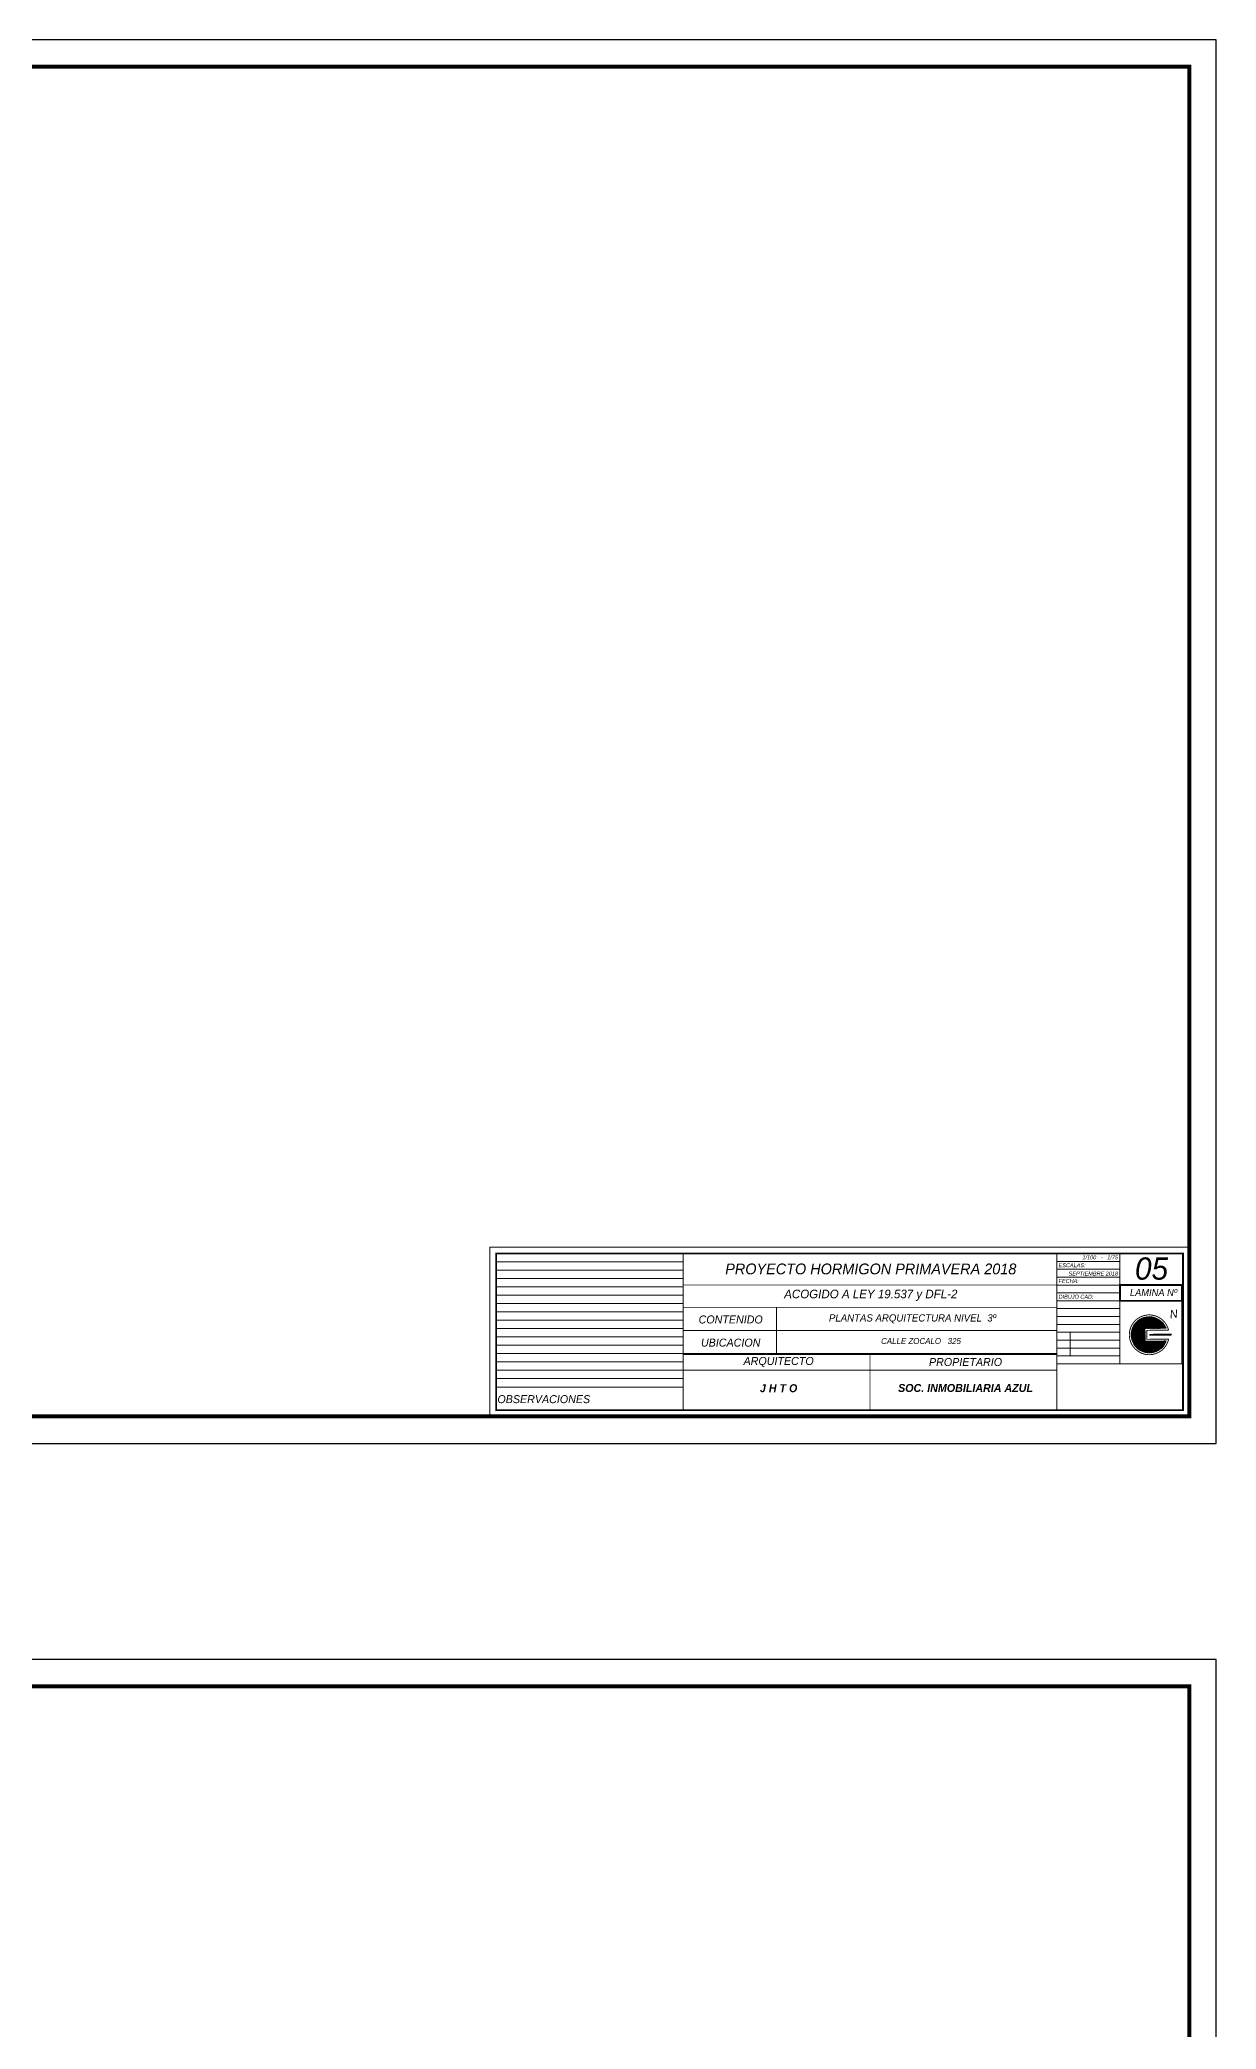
# Model space of a CAD drawing. Header units: millimetres. Extents: x 1217 to 2428, y 234 to 779.
# Drawn here: x 2384.9 to 2428.5, y 370.7 to 444.4 of the extents above; entities that cross this region are included whole.
import ezdxf

# ---------------------------------------------------------------- set-up
doc = ezdxf.new("R2010")
doc.units = ezdxf.units.MM
doc.layers.get('0').update_dxf_attribs({"lineweight": 5})
doc.layers.add('0.1', color=251, linetype='Continuous')
doc.styles.get("Standard").update_dxf_attribs({"font": 'arial.ttf'})

msp = doc.modelspace()

# ---------------------------------------------------------------- hatches: boundary and pattern name
h = msp.add_hatch()
h.set_pattern_fill('ANSI31', color=256, scale=0.003706, angle=702.803715, style=0)
h.set_pattern_definition([(45.600571, (2294.421321, 222.118993), (0.0084065229, -0.00823211136), [])])
h.paths.add_polyline_path([(2426.60075, 396.70593), (2425.82004, 396.69774), (2425.82497, 396.22716), (2426.60568, 396.23534, -5.50396518)])

# ---------------------------------------------------------------- linework, layer by layer
for p, q in [((2408.70012, 399.4772, 0), (2401.77238, 399.4772, 0)), ((2408.70012, 397.10348, 0), (2408.70012, 399.4772, 0)), ((2408.70012, 399.4772, 0), (2424.89237, 399.4772, 0)), ((2424.89237, 397.72461, 0), (2424.89237, 399.4772, 0)), ((2424.89237, 399.4772, 0), (2427.22915, 399.4772, 0)), ((2427.22915, 395.38783, 0), (2427.22915, 399.4772, 0)), ((2408.70012, 399.168, 0), (2401.77238, 399.168, 0)), ((2408.70012, 398.8588, 0), (2401.77238, 398.8588, 0)), ((2408.70012, 398.81914, 0), (2408.70012, 395.38783, 0)), ((2422.55559, 398.893, 0), (2424.89237, 398.893, 0)), ((2408.70012, 398.5496, 0), (2401.77238, 398.5496, 0)), ((2408.70012, 398.2404, 0), (2401.77238, 398.2404, 0)), ((2422.55559, 398.6009, 0), (2424.89237, 398.6009, 0)), ((2422.55559, 398.30881, 0), (2424.89237, 398.30881, 0)), ((2422.55559, 398.01671, 0), (2424.89237, 398.01671, 0)), ((2424.89237, 398.30881, 0), (2427.22915, 398.30881, 0)), ((2408.70012, 397.9312, 0), (2401.77238, 397.9312, 0)), ((2408.70012, 397.622, 0), (2401.77238, 397.622, 0)), ((2408.70012, 397.3128, 0), (2401.77238, 397.3128, 0)), ((2422.55559, 397.72461, 0), (2424.89237, 397.72461, 0)), ((2422.55559, 397.43251, 0), (2424.89237, 397.43251, 0)), ((2424.89237, 395.38783, 0), (2424.89237, 397.72461, 0)), ((2424.89237, 397.72461, 0), (2427.22915, 397.72461, 0)), ((2408.70012, 397.0036, 0), (2401.77238, 397.0036, 0)), ((2408.70012, 397.0036, 0), (2401.77238, 397.0036, 0)), ((2408.70012, 396.6944, 0), (2401.77238, 396.6944, 0)), ((2408.70012, 395.38783, 0), (2408.70012, 397.10348, 0)), ((2408.70012, 397.10348, 0), (2408.70012, 393.67218, 0)), ((2422.55559, 397.14042, 0), (2424.89237, 397.14042, 0)), ((2422.55559, 396.84832, 0), (2424.89237, 396.84832, 0)), ((2422.55559, 396.55622, 0), (2424.89237, 396.55622, 0)), ((2423.0467, 395.67993, 0), (2423.0467, 396.55622, 0)), ((2427.22915, 393.67218, 0), (2427.22915, 397.10348, 0)), ((2408.70012, 396.3852, 0), (2401.77238, 396.3852, 0)), ((2408.70012, 396.076, 0), (2401.77238, 396.076, 0)), ((2422.55559, 396.26413, 0), (2424.89237, 396.26413, 0)), ((2422.55559, 395.97203, 0), (2424.89237, 395.97203, 0)), ((2408.70012, 395.7668, 0), (2401.77238, 395.7668, 0)), ((2408.70012, 395.45761, 0), (2401.77238, 395.45761, 0)), ((2408.70012, 395.14841, 0), (2401.77238, 395.14841, 0)), ((2411.68277, 395.7668, 0), (2408.70012, 395.7668, 0)), ((2411.68277, 395.7668, 0), (2422.55559, 395.7668, 0)), ((2422.55559, 395.15113, 0), (2415.62785, 395.15113, 0)), ((2422.55559, 395.67993, 0), (2424.89237, 395.67993, 0)), ((2408.70012, 394.83921, 0), (2401.77238, 394.83921, 0)), ((2408.70012, 394.53001, 0), (2401.77238, 394.53001, 0)), ((2408.70012, 394.53001, 0), (2401.77238, 394.53001, 0)), ((2408.70012, 393.67218, 0), (2427.22915, 393.67218, 0)), ((2422.55559, 393.67218, 0), (2408.70012, 393.67218, 0))]:
    msp.add_line(p, q)
at = {"elevation": 0}
for points in [[(2401.54076, 393.44057), (2427.46076, 393.44057), (2427.46076, 399.70881), (2401.54076, 399.70881)], [(2422.55559, 398.6009), (2424.89237, 398.6009), (2424.89237, 399.1851), (2422.55559, 399.1851)], [(2422.55559, 398.01671), (2424.89237, 398.01671), (2424.89237, 398.6009), (2422.55559, 398.6009)]]:
    msp.add_lwpolyline(points, close=True, dxfattribs=at)
for points, const_width in [([(2401.77238, 393.67218), (2427.22915, 393.67218), (2427.22915, 399.4772), (2401.77238, 399.4772)], 0.06863), ([(2408.70012, 393.67218), (2401.77238, 393.67218), (2401.77238, 399.4772), (2408.70012, 399.4772)], 0.03431), ([(2401.77238, 394.53001), (2408.70012, 394.53001), (2408.70012, 399.4772), (2401.77238, 399.4772)], 0.03431), ([(2408.70012, 398.30881), (2422.55559, 398.30881), (2422.55559, 399.4772), (2408.70012, 399.4772)], 0.03431), ([(2422.55559, 398.893), (2424.89237, 398.893), (2424.89237, 399.4772), (2422.55559, 399.4772)], 0.03431), ([(2422.55559, 398.30881), (2424.89237, 398.30881), (2424.89237, 398.893), (2422.55559, 398.893)], 0.03431), ([(2424.89237, 397.72461), (2427.1858, 397.72461), (2427.1858, 398.30881), (2424.89237, 398.30881)], 0.06863), ([(2408.70012, 396.62463), (2412.16398, 396.62463), (2412.16398, 397.48246), (2408.70012, 397.48246)], 0.03431), ([(2408.70012, 395.7668), (2412.16398, 395.7668), (2412.16398, 397.48246), (2408.70012, 397.48246)], 0.03431), ([(2422.55559, 396.55622), (2424.89237, 396.55622), (2424.89237, 397.72461), (2422.55559, 397.72461)], 0.03431), ([(2424.89237, 395.38783), (2427.1858, 395.38783), (2427.1858, 397.72461), (2424.89237, 397.72461)], 0.03431), ([(2408.70012, 395.7668), (2412.16398, 395.7668), (2412.16398, 396.62463), (2408.70012, 396.62463)], 0.03431), ([(2408.70012, 393.67218), (2422.55559, 393.67218), (2422.55559, 395.15113), (2408.70012, 395.15113)], 0.03431), ([(2422.55559, 395.38783), (2427.22915, 395.38783), (2427.22915, 393.67218), (2422.55559, 393.67218)], 0.03431), ([(2422.55559, 393.67218), (2427.22915, 393.67218), (2427.22915, 395.38783), (2422.55559, 395.38783)], 0.03431), ([(2401.77238, 393.67218), (2408.70012, 393.67218), (2408.70012, 394.53001), (2401.77238, 394.53001)], 0.03431)]:
    msp.add_lwpolyline(points, close=True, dxfattribs=dict(at, const_width=const_width))
for points, const_width in [([(2424.89237, 397.72461), (2424.89237, 399.4772), (2422.55559, 399.4772), (2422.55559, 397.72461)], 0.03431), ([(2412.16398, 397.48246), (2422.55559, 397.48246)], 0.03431), ([(2412.16398, 396.62463), (2422.55559, 396.62463)], 0.03431), ([(2422.55559, 396.56086), (2422.55559, 395.39247)], 0.03431), ([(2425.97707, 396.46407), (2426.81182, 396.47282)], 0.06863), ([(2422.55559, 395.73533), (2408.70012, 395.73533)], 0.03431), ([(2415.62785, 395.15113), (2415.62785, 395.73533)], 0.03431), ([(2415.62785, 393.67218), (2415.62785, 395.15113)], 0.03431)]:
    msp.add_lwpolyline(points, dxfattribs=dict(at, const_width=const_width))
at = {"const_width": 0.03431, "elevation": 0}
msp.add_lwpolyline([(2426.69376, 396.63827), (2425.88938, 396.62984), (2425.89287, 396.2965), (2426.69725, 396.30493, -8.73557818)], format="xyb", close=True, dxfattribs=at)
at = {"elevation": 0}
msp.add_lwpolyline([(2426.60075, 396.70593), (2425.82004, 396.69774), (2425.82497, 396.22716), (2426.60568, 396.23534, -5.50396518)], format="xyb", close=True, dxfattribs=at)
at = {"layer": '0.1', "ltscale": 3, "elevation": 0}
for points in [[(2338.46076, 392.44057), (2428.46076, 392.44057), (2428.46076, 444.44057), (2338.46076, 444.44057)], [(2338.46076, 332.44057), (2428.46076, 332.44057), (2428.46076, 384.44057), (2338.46076, 384.44057)]]:
    msp.add_lwpolyline(points, close=True, dxfattribs=at)
at = {"layer": '0.1', "ltscale": 3, "const_width": 0.15, "elevation": 0}
for points in [[(2339.46076, 393.44057), (2427.46076, 393.44057), (2427.46076, 443.44057), (2339.46076, 443.44057)], [(2339.46076, 333.44057), (2427.46076, 333.44057), (2427.46076, 383.44057), (2339.46076, 383.44057)]]:
    msp.add_lwpolyline(points, close=True, dxfattribs=at)

# ---------------------------------------------------------------- texts
for s, insert, char_height, width, attachment_point in [('{\\fCentury Gothic|b0|i1|c0|p34;PROYECTO HORMIGON PRIMAVERA 2018}', (2415.65754, 398.90192, 0), 0.4, 16.0948265, 5), ('{\\fCentury Gothic|b0|i1|c0|p34;\\C0;ESCALAS:}', (2422.61834, 399.04201, 0), 0.1482323, 3.6150046, 4), ('{\\fCentury Gothic|b0|i1|c0|p34;\\C252;SEPTIEMBRE 2018}', (2424.82132, 398.73102, 0), 0.1482323, 1.7872521, 6), ('{\\fCentury Gothic|b0|i1|c0|p34;\\C252;1/100   -   1/75}', (2424.82132, 399.33411, 0), 0.1482323, 1.711074, 6), ('{\\fCentury Gothic|b0|i1|c0|p34;05}', (2426.06214, 398.91277, 0), 0.8235127, 6.7062148, 5), ('{\\fCentury Gothic|b0|i1|c0|p34;ACOGIDO A LEY 19.537 y DFL-2}', (2415.65754, 397.92834, 0), 0.32, 16.0948265, 5), ('{\\fCentury Gothic|b0|i1|c0|p34;\\C0;FECHA:}', (2422.61834, 398.45781, 0), 0.1482323, 3.6150046, 4), ('{\\fCentury Gothic|b0|i1|c0|p34;LAMINA Nº}', (2426.13795, 398.02736, 0), 0.2573477, 2.0956921, 5), ('{\\fCentury Gothic|b0|i1|c0|p34;\\C256;DIBUJO CAD:}', (2422.61834, 397.87362, 0), 0.1482323, 3.6150046, 4), ('{\\fCentury Gothic|b0|i1|c0|p34;\\C252;CONTENIDO}', (2410.46475, 397.03039, 0), 0.2964646, 7.2300091, 5), ('{\\fCentury Gothic|b0|i1|c0|p34;\\C252;PLANTAS ARQUITECTURA NIVEL  3º  }', (2420.30439, 397.22308, 0), 0.2668181, 14.8817848, 3), ('{\\fCentury Gothic|b0|i1|c0|p34;\\C252;UBICACION}', (2410.46475, 396.17256, 0), 0.2964646, 7.2300091, 5), ('{\\fCentury Gothic|b0|i1|c0|p34;\\C252;  CALLE ZOCALO   325}', (2418.99764, 396.34339, 0), 0.22, 14.8817848, 3), ('{\\fCentury Gothic|b0|i1|c0|p34;ARQUITECTO}', (2412.24117, 395.45388, 0), 0.2964646, 7.2300091, 5), ('{\\fCentury Gothic|b0|i1|c0|p34;PROPIETARIO}', (2419.16891, 395.45388, 0), 0.2964646, 7.2300091, 5), ('{\\fCentury Gothic|b1|i1|c0|p34;J H T O}', (2412.24117, 394.48402, 0), 0.2964646, 7.2300091, 5), ('{\\fCentury Gothic|b1|i1|c0|p34;SOC. INMOBILIARIA AZUL}', (2419.16891, 394.49188, 0), 0.2964646, 7.2300091, 5), ('{\\fCentury Gothic|b0|i1|c0|p34;\\C252;OBSERVACIONES}', (2403.53701, 394.07794, 0), 0.2964646, 7.2300091, 5)]:
    msp.add_mtext(s, dxfattribs=dict(insert=insert, char_height=char_height, width=width, attachment_point=attachment_point))
at = {"ltscale": 0.004, "insert": (2420.57227, 399.01029, 0), "char_height": 0.0014476, "width": 0.0491809, "attachment_point": 7}
msp.add_mtext('{\\fVerdana|b0|i0|c0|p34;PAVIMEN TO HORMIGON}', dxfattribs=at)
at = {"insert": (2426.88315, 397.23825, 0), "char_height": 0.2964646, "width": 7.2300091, "attachment_point": 5, "rotation": 6.7741894}
msp.add_mtext('{\\fCentury Gothic|b0|i1|c0|p34;\\C252;N}', dxfattribs=at)

doc.saveas('drawing.dxf')
